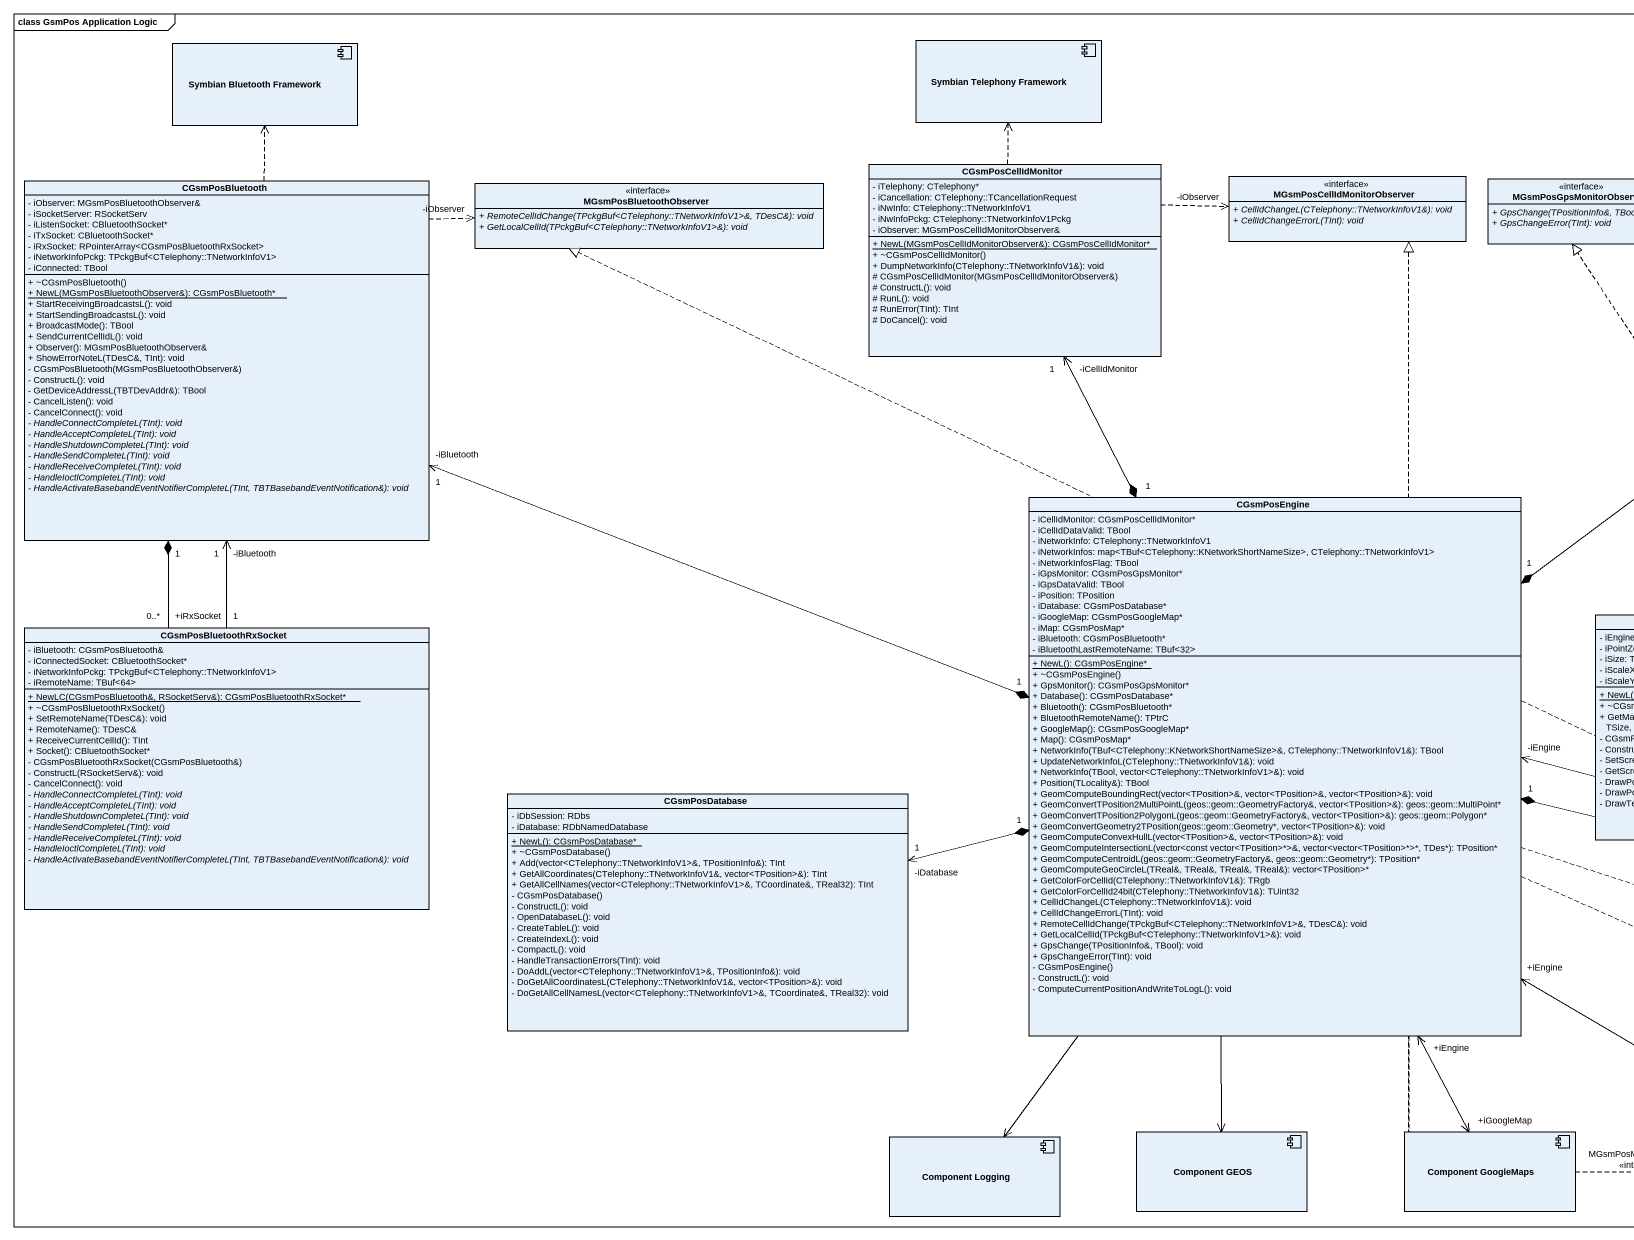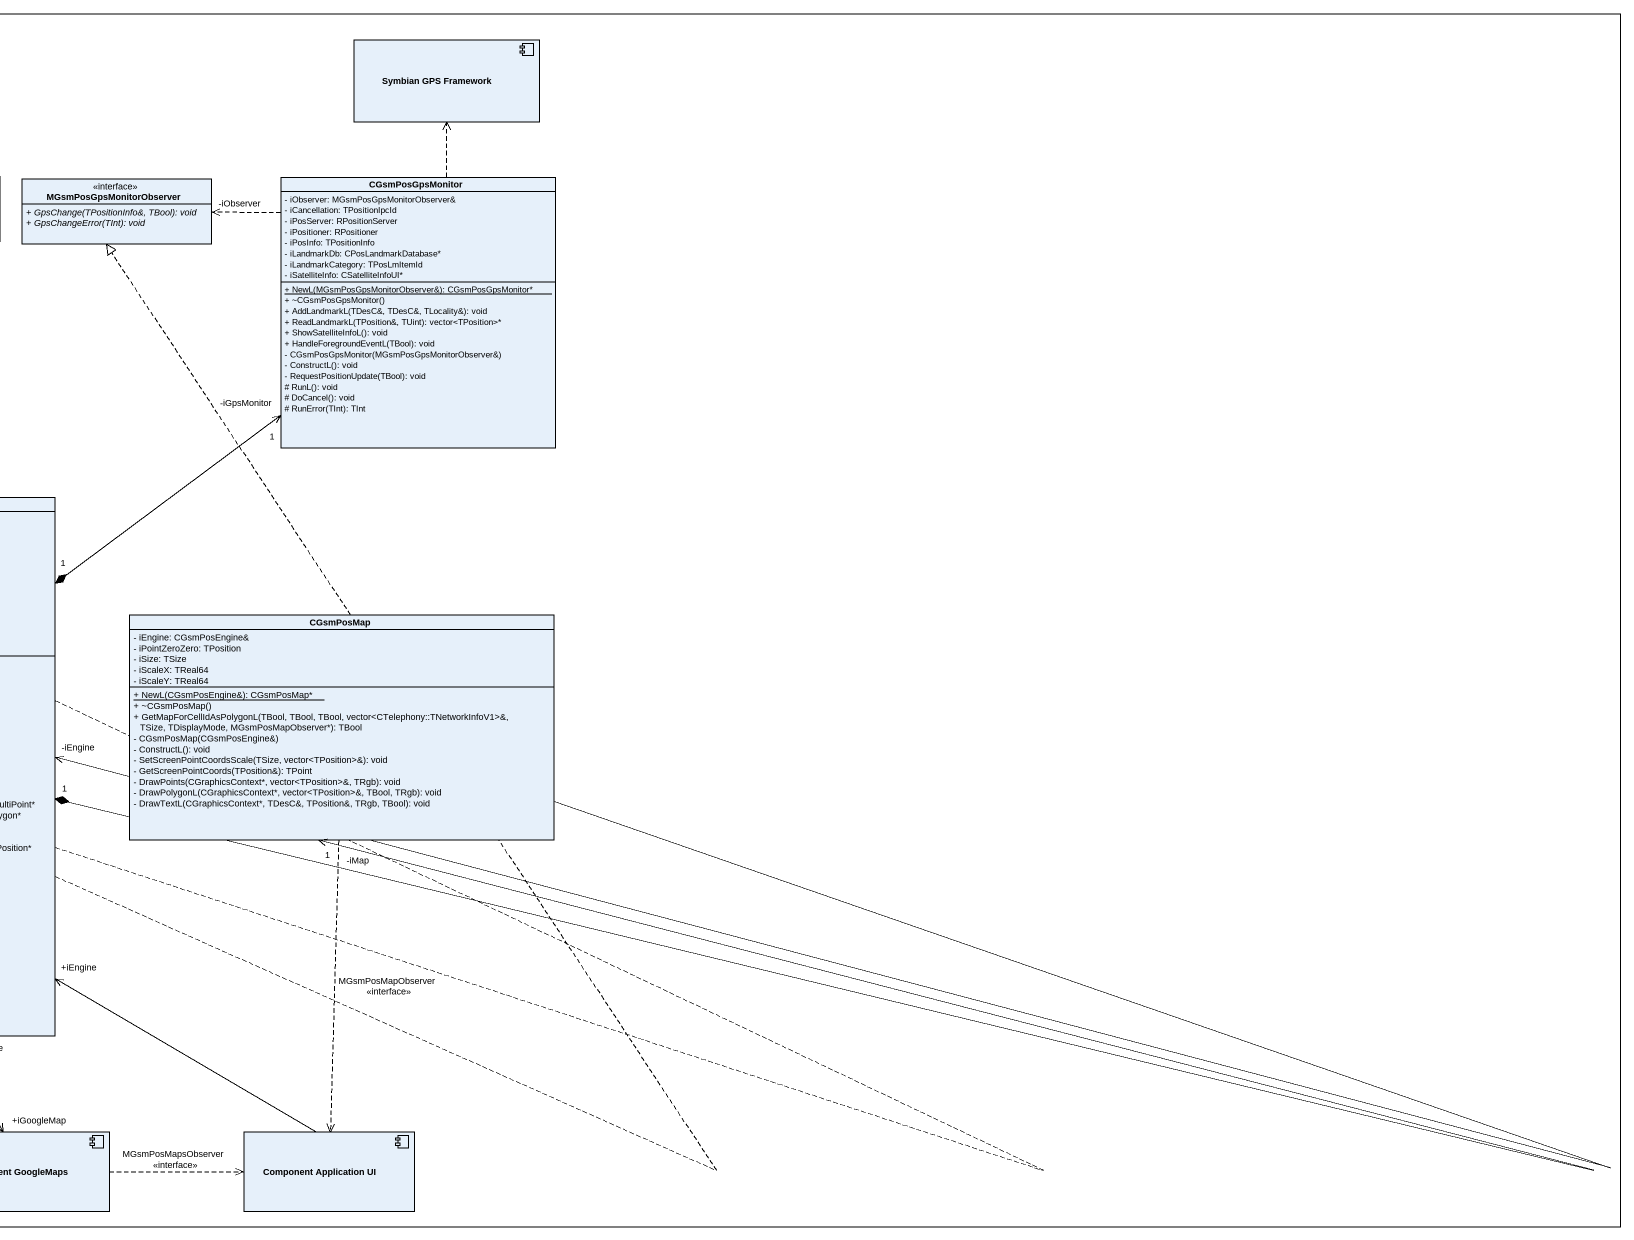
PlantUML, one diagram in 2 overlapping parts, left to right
@startuml
mainframe class GsmPos Application Logic
allowmixing
hide circle
hide empty members
skinparam classAttributeIconSize 0
component "Symbian Bluetooth Framework" as Symbian_Bluetooth_Framework
component "Symbian Telephony Framework" as Symbian_Telephony_Framework
component "Symbian GPS Framework" as Symbian_GPS_Framework
class CGsmPosBluetooth {
  - iObserver: MGsmPosBluetoothObserver&
  - iSocketServer: RSocketServ
  - iListenSocket: CBluetoothSocket*
  - iTxSocket: CBluetoothSocket*
  - iRxSocket: RPointerArray<CGsmPosBluetoothRxSocket>
  - iNetworkInfoPckg: TPckgBuf<CTelephony::TNetworkInfoV1>
  - iConnected: TBool
  + ~CGsmPosBluetooth()
  {static} + NewL(MGsmPosBluetoothObserver&): CGsmPosBluetooth*
  + StartReceivingBroadcastsL(): void
  + StartSendingBroadcastsL(): void
  + BroadcastMode(): TBool
  + SendCurrentCellIdL(): void
  + Observer(): MGsmPosBluetoothObserver&
  + ShowErrorNoteL(TDesC&, TInt): void
  - CGsmPosBluetooth(MGsmPosBluetoothObserver&)
  - ConstructL(): void
  - GetDeviceAddressL(TBTDevAddr&): TBool
  - CancelListen(): void
  - CancelConnect(): void
  {abstract} - HandleConnectCompleteL(TInt): void
  {abstract} - HandleAcceptCompleteL(TInt): void
  {abstract} - HandleShutdownCompleteL(TInt): void
  {abstract} - HandleSendCompleteL(TInt): void
  {abstract} - HandleReceiveCompleteL(TInt): void
  {abstract} - HandleIoctlCompleteL(TInt): void
  {abstract} - HandleActivateBasebandEventNotifierCompleteL(TInt, TBTBasebandEventNotification&): void
}
class MGsmPosBluetoothObserver <<interface>> {
  {abstract} + RemoteCellIdChange(TPckgBuf<CTelephony::TNetworkInfoV1>&, TDesC&): void
  {abstract} + GetLocalCellId(TPckgBuf<CTelephony::TNetworkInfoV1>&): void
}
class CGsmPosCellIdMonitor {
  - iTelephony: CTelephony*
  - iCancellation: CTelephony::TCancellationRequest
  - iNwInfo: CTelephony::TNetworkInfoV1
  - iNwInfoPckg: CTelephony::TNetworkInfoV1Pckg
  - iObserver: MGsmPosCellIdMonitorObserver&
  {static} + NewL(MGsmPosCellIdMonitorObserver&): CGsmPosCellIdMonitor*
  + ~CGsmPosCellIdMonitor()
  + DumpNetworkInfo(CTelephony::TNetworkInfoV1&): void
  # CGsmPosCellIdMonitor(MGsmPosCellIdMonitorObserver&)
  # ConstructL(): void
  # RunL(): void
  # RunError(TInt): TInt
  # DoCancel(): void
}
class MGsmPosCellIdMonitorObserver <<interface>> {
  {abstract} + CellIdChangeL(CTelephony::TNetworkInfoV1&): void
  {abstract} + CellIdChangeErrorL(TInt): void
}
class MGsmPosGpsMonitorObserver <<interface>> {
  {abstract} + GpsChange(TPositionInfo&, TBool): void
  {abstract} + GpsChangeError(TInt): void
}
class CGsmPosGpsMonitor {
  - iObserver: MGsmPosGpsMonitorObserver&
  - iCancellation: TPositionIpcId
  - iPosServer: RPositionServer
  - iPositioner: RPositioner
  - iPosInfo: TPositionInfo
  - iLandmarkDb: CPosLandmarkDatabase*
  - iLandmarkCategory: TPosLmItemId
  - iSatelliteInfo: CSatelliteInfoUI*
  {static} + NewL(MGsmPosGpsMonitorObserver&): CGsmPosGpsMonitor*
  + ~CGsmPosGpsMonitor()
  + AddLandmarkL(TDesC&, TDesC&, TLocality&): void
  + ReadLandmarkL(TPosition&, TUint): vector<TPosition>*
  + ShowSatelliteInfoL(): void
  + HandleForegroundEventL(TBool): void
  - CGsmPosGpsMonitor(MGsmPosGpsMonitorObserver&)
  - ConstructL(): void
  - RequestPositionUpdate(TBool): void
  # RunL(): void
  # DoCancel(): void
  # RunError(TInt): TInt
}
class CGsmPosEngine {
  - iCellIdMonitor: CGsmPosCellIdMonitor*
  - iCellIdDataValid: TBool
  - iNetworkInfo: CTelephony::TNetworkInfoV1
  - iNetworkInfos: map<TBuf<CTelephony::KNetworkShortNameSize>, CTelephony::TNetworkInfoV1>
  - iNetworkInfosFlag: TBool
  - iGpsMonitor: CGsmPosGpsMonitor*
  - iGpsDataValid: TBool
  - iPosition: TPosition
  - iDatabase: CGsmPosDatabase*
  - iGoogleMap: CGsmPosGoogleMap*
  - iMap: CGsmPosMap*
  - iBluetooth: CGsmPosBluetooth*
  - iBluetoothLastRemoteName: TBuf<32>
  {static} + NewL(): CGsmPosEngine*
  + ~CGsmPosEngine()
  + GpsMonitor(): CGsmPosGpsMonitor*
  + Database(): CGsmPosDatabase*
  + Bluetooth(): CGsmPosBluetooth*
  + BluetoothRemoteName(): TPtrC
  + GoogleMap(): CGsmPosGoogleMap*
  + Map(): CGsmPosMap*
  + NetworkInfo(TBuf<CTelephony::KNetworkShortNameSize>&, CTelephony::TNetworkInfoV1&): TBool
  + UpdateNetworkInfoL(CTelephony::TNetworkInfoV1&): void
  + NetworkInfo(TBool, vector<CTelephony::TNetworkInfoV1>&): void
  + Position(TLocality&): TBool
  + GeomComputeBoundingRect(vector<TPosition>&, vector<TPosition>&, vector<TPosition>&): void
  + GeomConvertTPosition2MultiPointL(geos::geom::GeometryFactory&, vector<TPosition>&): geos::geom::MultiPoint*
  + GeomConvertTPosition2PolygonL(geos::geom::GeometryFactory&, vector<TPosition>&): geos::geom::Polygon*
  + GeomConvertGeometry2TPosition(geos::geom::Geometry*, vector<TPosition>&): void
  + GeomComputeConvexHullL(vector<TPosition>&, vector<TPosition>&): void
  + GeomComputeIntersectionL(vector<const vector<TPosition>*>&, vector<vector<TPosition>*>*, TDes*): TPosition*
  + GeomComputeCentroidL(geos::geom::GeometryFactory&, geos::geom::Geometry*): TPosition*
  + GeomComputeGeoCircleL(TReal&, TReal&, TReal&, TReal&): vector<TPosition>*
  + GetColorForCellId(CTelephony::TNetworkInfoV1&): TRgb
  + GetColorForCellId24bit(CTelephony::TNetworkInfoV1&): TUint32
  + CellIdChangeL(CTelephony::TNetworkInfoV1&): void
  + CellIdChangeErrorL(TInt): void
  + RemoteCellIdChange(TPckgBuf<CTelephony::TNetworkInfoV1>&, TDesC&): void
  + GetLocalCellId(TPckgBuf<CTelephony::TNetworkInfoV1>&): void
  + GpsChange(TPositionInfo&, TBool): void
  + GpsChangeError(TInt): void
  - CGsmPosEngine()
  - ConstructL(): void
  - ComputeCurrentPositionAndWriteToLogL(): void
}
class CGsmPosMap {
  - iEngine: CGsmPosEngine&
  - iPointZeroZero: TPosition
  - iSize: TSize
  - iScaleX: TReal64
  - iScaleY: TReal64
  {static} + NewL(CGsmPosEngine&): CGsmPosMap*
  + ~CGsmPosMap()
  + GetMapForCellIdAsPolygonL(TBool, TBool, TBool, vector<CTelephony::TNetworkInfoV1>&, TSize, TDisplayMode, MGsmPosMapObserver*): TBool
  - CGsmPosMap(CGsmPosEngine&)
  - ConstructL(): void
  - SetScreenPointCoordsScale(TSize, vector<TPosition>&): void
  - GetScreenPointCoords(TPosition&): TPoint
  - DrawPoints(CGraphicsContext*, vector<TPosition>&, TRgb): void
  - DrawPolygonL(CGraphicsContext*, vector<TPosition>&, TBool, TRgb): void
  - DrawTextL(CGraphicsContext*, TDesC&, TPosition&, TRgb, TBool): void
}
class CGsmPosBluetoothRxSocket {
  - iBluetooth: CGsmPosBluetooth&
  - iConnectedSocket: CBluetoothSocket*
  - iNetworkInfoPckg: TPckgBuf<CTelephony::TNetworkInfoV1>
  - iRemoteName: TBuf<64>
  {static} + NewLC(CGsmPosBluetooth&, RSocketServ&): CGsmPosBluetoothRxSocket*
  + ~CGsmPosBluetoothRxSocket()
  + SetRemoteName(TDesC&): void
  + RemoteName(): TDesC&
  + ReceiveCurrentCellId(): TInt
  + Socket(): CBluetoothSocket*
  - CGsmPosBluetoothRxSocket(CGsmPosBluetooth&)
  - ConstructL(RSocketServ&): void
  - CancelConnect(): void
  {abstract} - HandleConnectCompleteL(TInt): void
  {abstract} - HandleAcceptCompleteL(TInt): void
  {abstract} - HandleShutdownCompleteL(TInt): void
  {abstract} - HandleSendCompleteL(TInt): void
  {abstract} - HandleReceiveCompleteL(TInt): void
  {abstract} - HandleIoctlCompleteL(TInt): void
  {abstract} - HandleActivateBasebandEventNotifierCompleteL(TInt, TBTBasebandEventNotification&): void
}
class CGsmPosDatabase {
  - iDbSession: RDbs
  - iDatabase: RDbNamedDatabase
  {static} + NewL(): CGsmPosDatabase*
  + ~CGsmPosDatabase()
  + Add(vector<CTelephony::TNetworkInfoV1>&, TPositionInfo&): TInt
  + GetAllCoordinates(CTelephony::TNetworkInfoV1&, vector<TPosition>&): TInt
  + GetAllCellNames(vector<CTelephony::TNetworkInfoV1>&, TCoordinate&, TReal32): TInt
  - CGsmPosDatabase()
  - ConstructL(): void
  - OpenDatabaseL(): void
  - CreateTableL(): void
  - CreateIndexL(): void
  - CompactL(): void
  - HandleTransactionErrors(TInt): void
  - DoAddL(vector<CTelephony::TNetworkInfoV1>&, TPositionInfo&): void
  - DoGetAllCoordinatesL(CTelephony::TNetworkInfoV1&, vector<TPosition>&): void
  - DoGetAllCellNamesL(vector<CTelephony::TNetworkInfoV1>&, TCoordinate&, TReal32): void
}
component "Component Logging" as Component_Logging
component "Component GEOS" as Component_GEOS
component "Component GoogleMaps" as Component_GoogleMaps
component "Component Application UI" as Component_Application_UI
CGsmPosBluetooth .up.> Symbian_Bluetooth_Framework
CGsmPosBluetooth .right.> "-iObserver" MGsmPosBluetoothObserver
CGsmPosBluetooth "1" *-- "+iRxSocket\n0..*" CGsmPosBluetoothRxSocket
CGsmPosCellIdMonitor .up.> Symbian_Telephony_Framework
CGsmPosCellIdMonitor .right.> "-iObserver" MGsmPosCellIdMonitorObserver
CGsmPosGpsMonitor .up.> Symbian_GPS_Framework
CGsmPosGpsMonitor .left.> "-iObserver" MGsmPosGpsMonitorObserver
CGsmPosEngine "1" *-left-> "-iBluetooth\n1" CGsmPosBluetooth
CGsmPosEngine .up.|> MGsmPosBluetoothObserver
CGsmPosEngine "1" *-up-> "-iCellIdMonitor\n1" CGsmPosCellIdMonitor
CGsmPosEngine .up.|> MGsmPosCellIdMonitorObserver
CGsmPosEngine .up.|> MGsmPosGpsMonitorObserver
CGsmPosEngine "1" *-up-> "-iGpsMonitor\n1" CGsmPosGpsMonitor
CGsmPosEngine "1" *-right-> "-iMap\n1" CGsmPosMap
CGsmPosEngine "1" *-left-> "-iDatabase\n1" CGsmPosDatabase
CGsmPosEngine --> Component_Logging
CGsmPosEngine --> Component_GEOS
CGsmPosEngine "+iEngine" <--> "+iGoogleMap" Component_GoogleMaps
CGsmPosMap -left-> "-iEngine" CGsmPosEngine
CGsmPosMap ..> Component_Application_UI : MGsmPosMapObserver\n<<interface>>
CGsmPosBluetoothRxSocket "1" -up-> "-iBluetooth\n1" CGsmPosBluetooth
Component_GoogleMaps .right.> Component_Application_UI : MGsmPosMapsObserver\n<<interface>>
Component_Application_UI -up-> "+iEngine" CGsmPosEngine
@enduml
